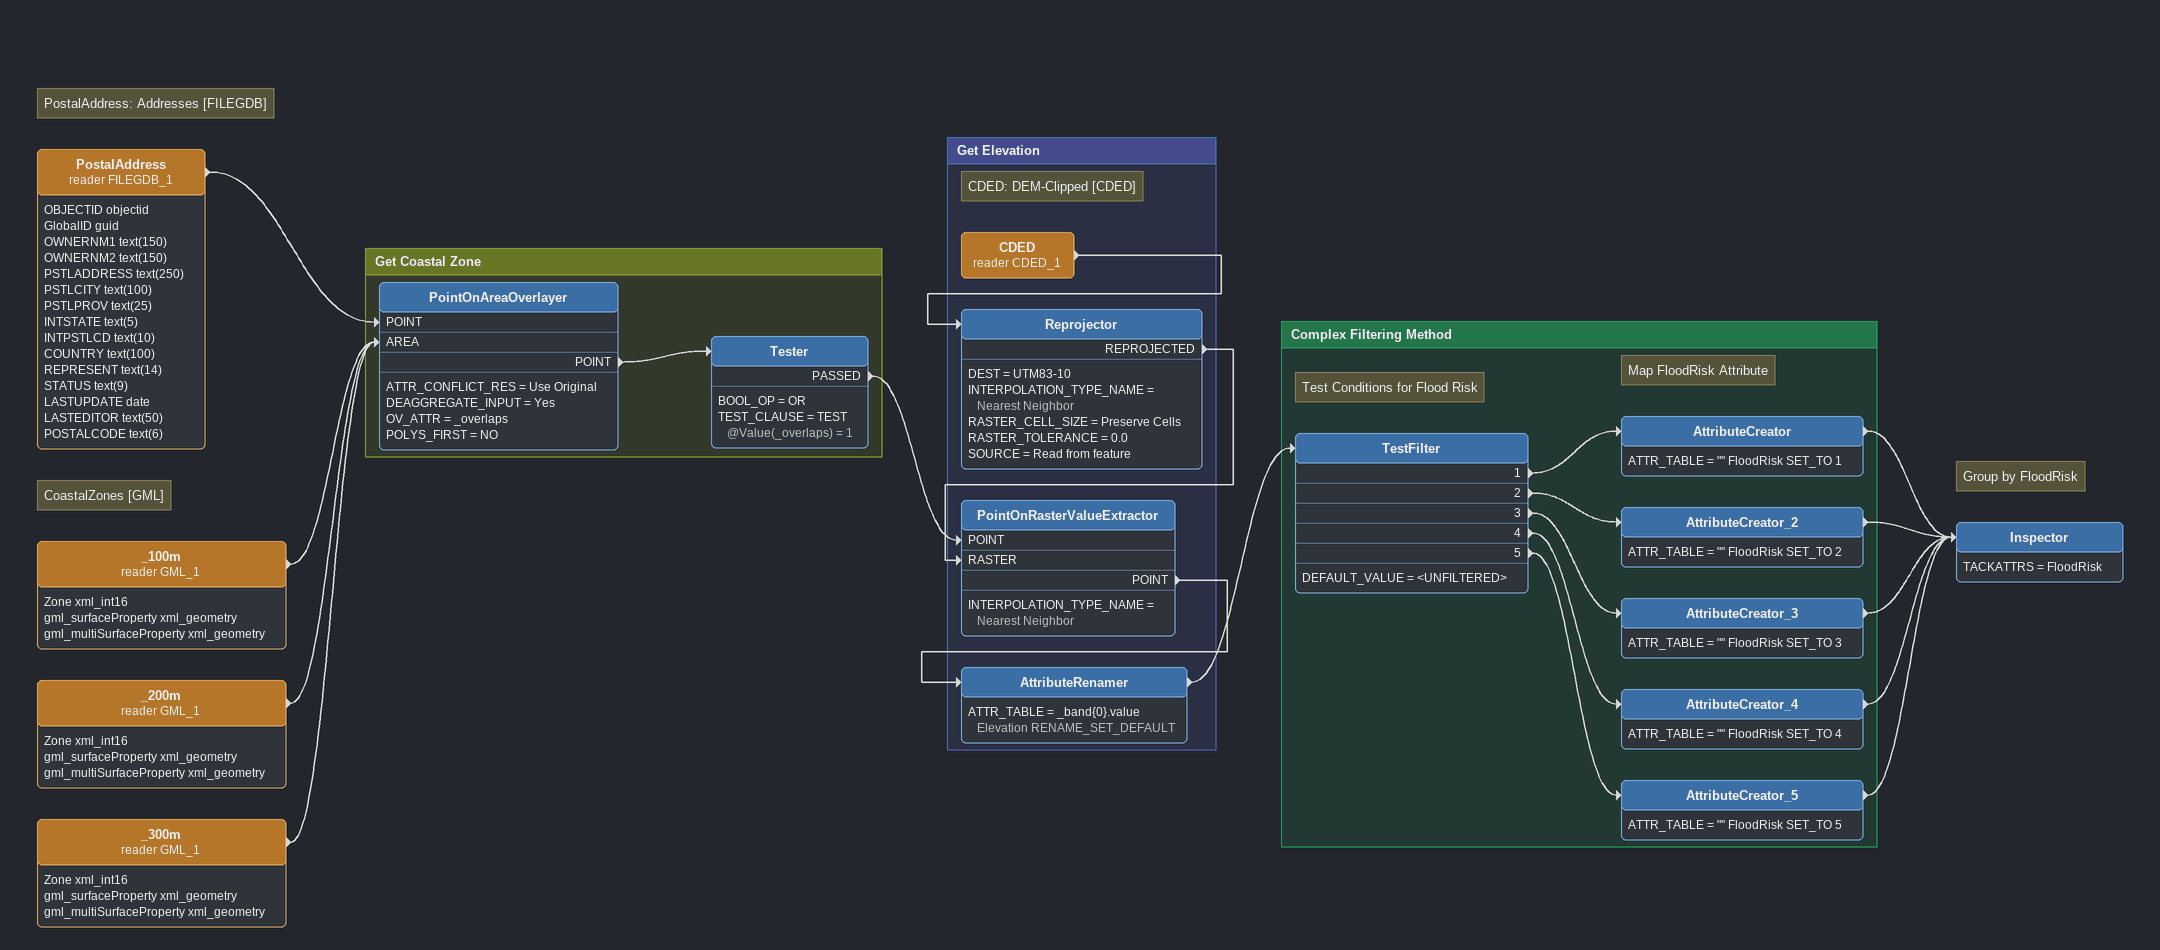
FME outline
Note: PostalAddress: Addresses [FILEGDB]
PostalAddress (reader FILEGDB_1)
    attributes: OBJECTID objectid, GlobalID guid, OWNERNM1 text(150), OWNERNM2 text(150), PSTLADDRESS text(250), PSTLCITY text(100), PSTLPROV text(25), INTSTATE text(5), INTPSTLCD text(10), COUNTRY text(100), REPRESENT text(14), STATUS text(9), LASTUPDATE date, LASTEDITOR text(50), POSTALCODE text(6)
    -> PointOnAreaOverlayer [POINT]
Note: CoastalZones [GML]
_100m (reader GML_1)
    attributes: Zone xml_int16, gml_surfaceProperty xml_geometry, gml_multiSurfaceProperty xml_geometry
    -> PointOnAreaOverlayer [AREA]
_200m (reader GML_1)
    attributes: Zone xml_int16, gml_surfaceProperty xml_geometry, gml_multiSurfaceProperty xml_geometry
    -> PointOnAreaOverlayer [AREA]
_300m (reader GML_1)
    attributes: Zone xml_int16, gml_surfaceProperty xml_geometry, gml_multiSurfaceProperty xml_geometry
    -> PointOnAreaOverlayer [AREA]
Note: Group by FloodRisk
Inspector
    TACKATTRS = FloodRisk

Bookmark: Get Coastal Zone
PointOnAreaOverlayer
    ATTR_CONFLICT_RES = Use Original
    DEAGGREGATE_INPUT = Yes
    OV_ATTR = _overlaps
    POLYS_FIRST = NO
    POINT -> Tester
Tester
    BOOL_OP = OR
    TEST_CLAUSE = TEST @Value(_overlaps) = 1
    PASSED -> PointOnRasterValueExtractor [POINT]

Bookmark: Get Elevation
Note: CDED: DEM-Clipped [CDED]
CDED (reader CDED_1)
    -> Reprojector
Reprojector
    DEST = UTM83-10
    INTERPOLATION_TYPE_NAME = Nearest Neighbor
    RASTER_CELL_SIZE = Preserve Cells
    RASTER_TOLERANCE = 0.0
    SOURCE = Read from feature
    REPROJECTED -> PointOnRasterValueExtractor [RASTER]
PointOnRasterValueExtractor
    INTERPOLATION_TYPE_NAME = Nearest Neighbor
    POINT -> AttributeRenamer
AttributeRenamer
    ATTR_TABLE = _band{0}.value Elevation RENAME_SET_DEFAULT
    -> TestFilter

Bookmark: Complex Filtering Method
Note: Test Conditions for Flood Risk
TestFilter
    DEFAULT_VALUE = <UNFILTERED>
    1 -> AttributeCreator
    2 -> AttributeCreator_2
    3 -> AttributeCreator_3
    4 -> AttributeCreator_4
    5 -> AttributeCreator_5
Note: Map FloodRisk Attribute
AttributeCreator
    ATTR_TABLE = "" FloodRisk SET_TO 1
    -> Inspector
AttributeCreator_2
    ATTR_TABLE = "" FloodRisk SET_TO 2
    -> Inspector
AttributeCreator_3
    ATTR_TABLE = "" FloodRisk SET_TO 3
    -> Inspector
AttributeCreator_4
    ATTR_TABLE = "" FloodRisk SET_TO 4
    -> Inspector
AttributeCreator_5
    ATTR_TABLE = "" FloodRisk SET_TO 5
    -> Inspector
